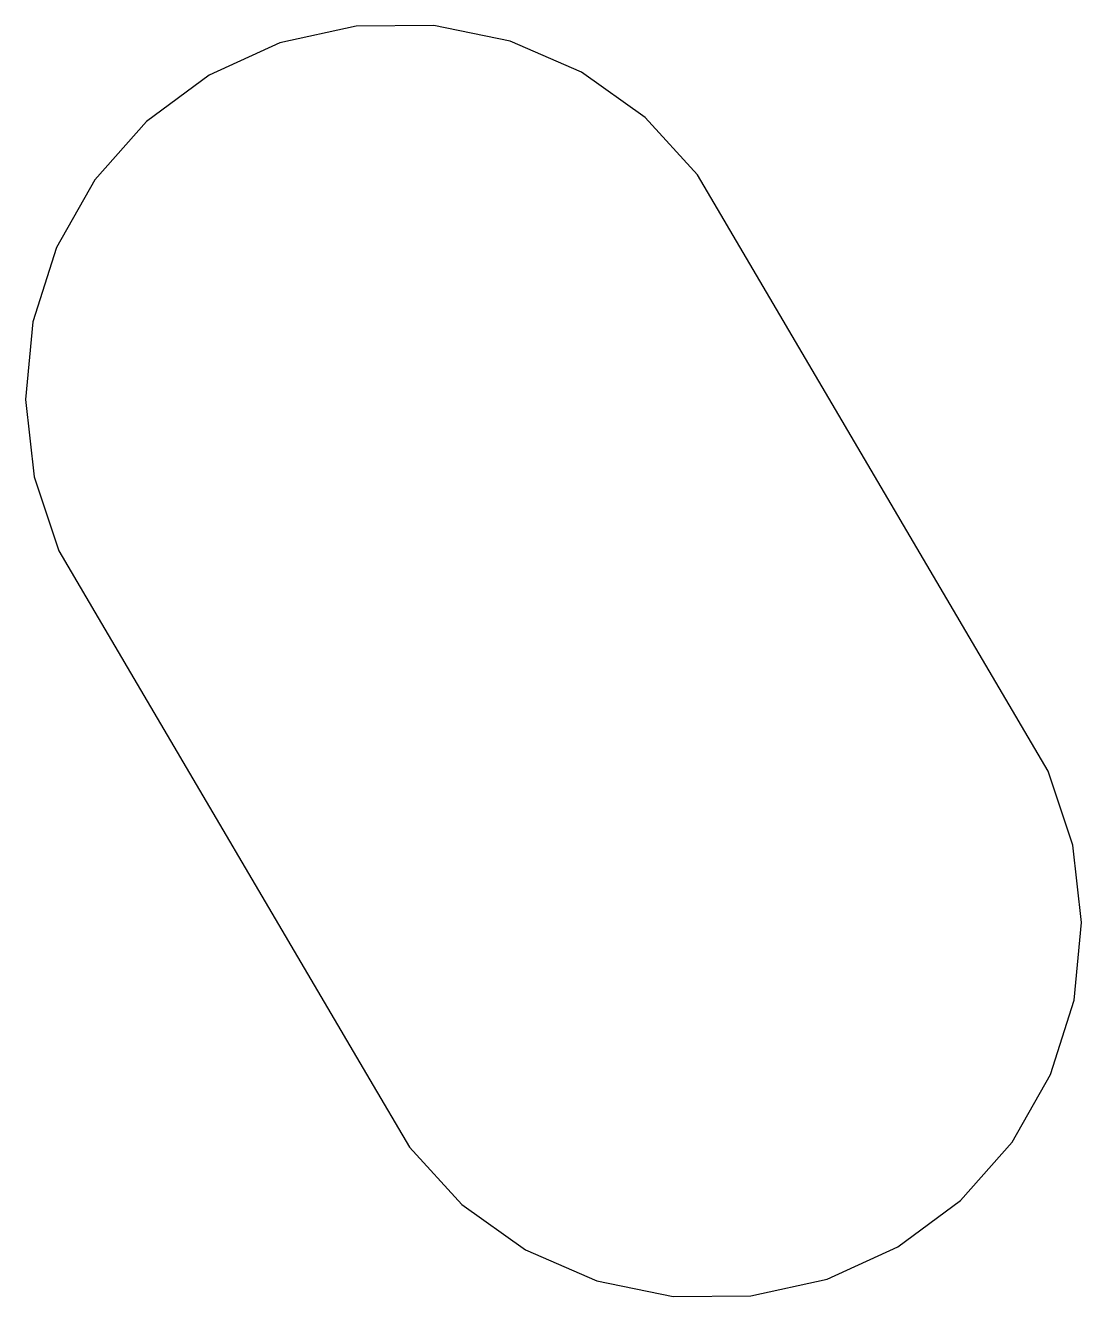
# Model space of a CAD drawing. Header units: metres. Extents: x -9.2 to 5, y -5 to 12.1.
import ezdxf

# ---------------------------------------------------------------- set-up
doc = ezdxf.new("R2010")
doc.units = ezdxf.units.M

msp = doc.modelspace()

# ---------------------------------------------------------------- linework, layer by layer
for p, q in [((-4.73732, 12.0667), (-5.75797, 11.8411)), ((-3.69205, 12.0751), (-4.73732, 12.0667)), ((-2.66791, 11.866), (-3.69205, 12.0751)), ((-5.75797, 11.8411), (-6.70944, 11.4083)), ((-1.70959, 11.4485), (-2.66791, 11.866)), ((-0.859039, 10.8409), (-1.70959, 11.4485)), ((-6.70944, 11.4083), (-7.55013, 10.7871)), ((-7.55013, 10.7871), (-8.24329, 10.0047)), ((-0.153381, 10.0698), (-0.859039, 10.8409)), ((4.55122, 2.07033), (-0.153381, 10.0698)), ((-8.24329, 10.0047), (-8.75864, 9.09531)), ((-8.75864, 9.09531), (-9.07364, 8.09863)), ((-9.07364, 8.09863), (-9.17455, 7.05823)), ((-9.17455, 7.05823), (-9.05693, 6.01958)), ((-9.05693, 6.01958), (-8.72594, 5.02808)), ((-8.72594, 5.02808), (-8.19604, 4.12708)), ((-8.19604, 4.12708), (-4.55122, -2.07033)), ((4.88222, 1.07884), (4.55122, 2.07033)), ((4.99983, 0.040192), (4.88222, 1.07884)), ((4.89893, -1.0002), (4.99983, 0.040192)), ((4.58392, -1.99689), (4.89893, -1.0002)), ((4.06857, -2.90631), (4.58392, -1.99689)), ((-4.55122, -2.07033), (-4.02132, -2.97134)), ((-4.02132, -2.97134), (-3.31567, -3.74249)), ((3.37541, -3.68871), (4.06857, -2.90631)), ((-3.31567, -3.74249), (-2.4651, -4.35008)), ((2.53471, -4.30988), (3.37541, -3.68871)), ((-2.4651, -4.35008), (-1.50681, -4.76753)), ((1.58325, -4.74271), (2.53471, -4.30988)), ((-1.50681, -4.76753), (-0.482651, -4.97664)), ((0.562592, -4.96825), (1.58325, -4.74271)), ((-0.482651, -4.97664), (0.562592, -4.96825))]:
    msp.add_line(p, q)

doc.saveas('drawing.dxf')
